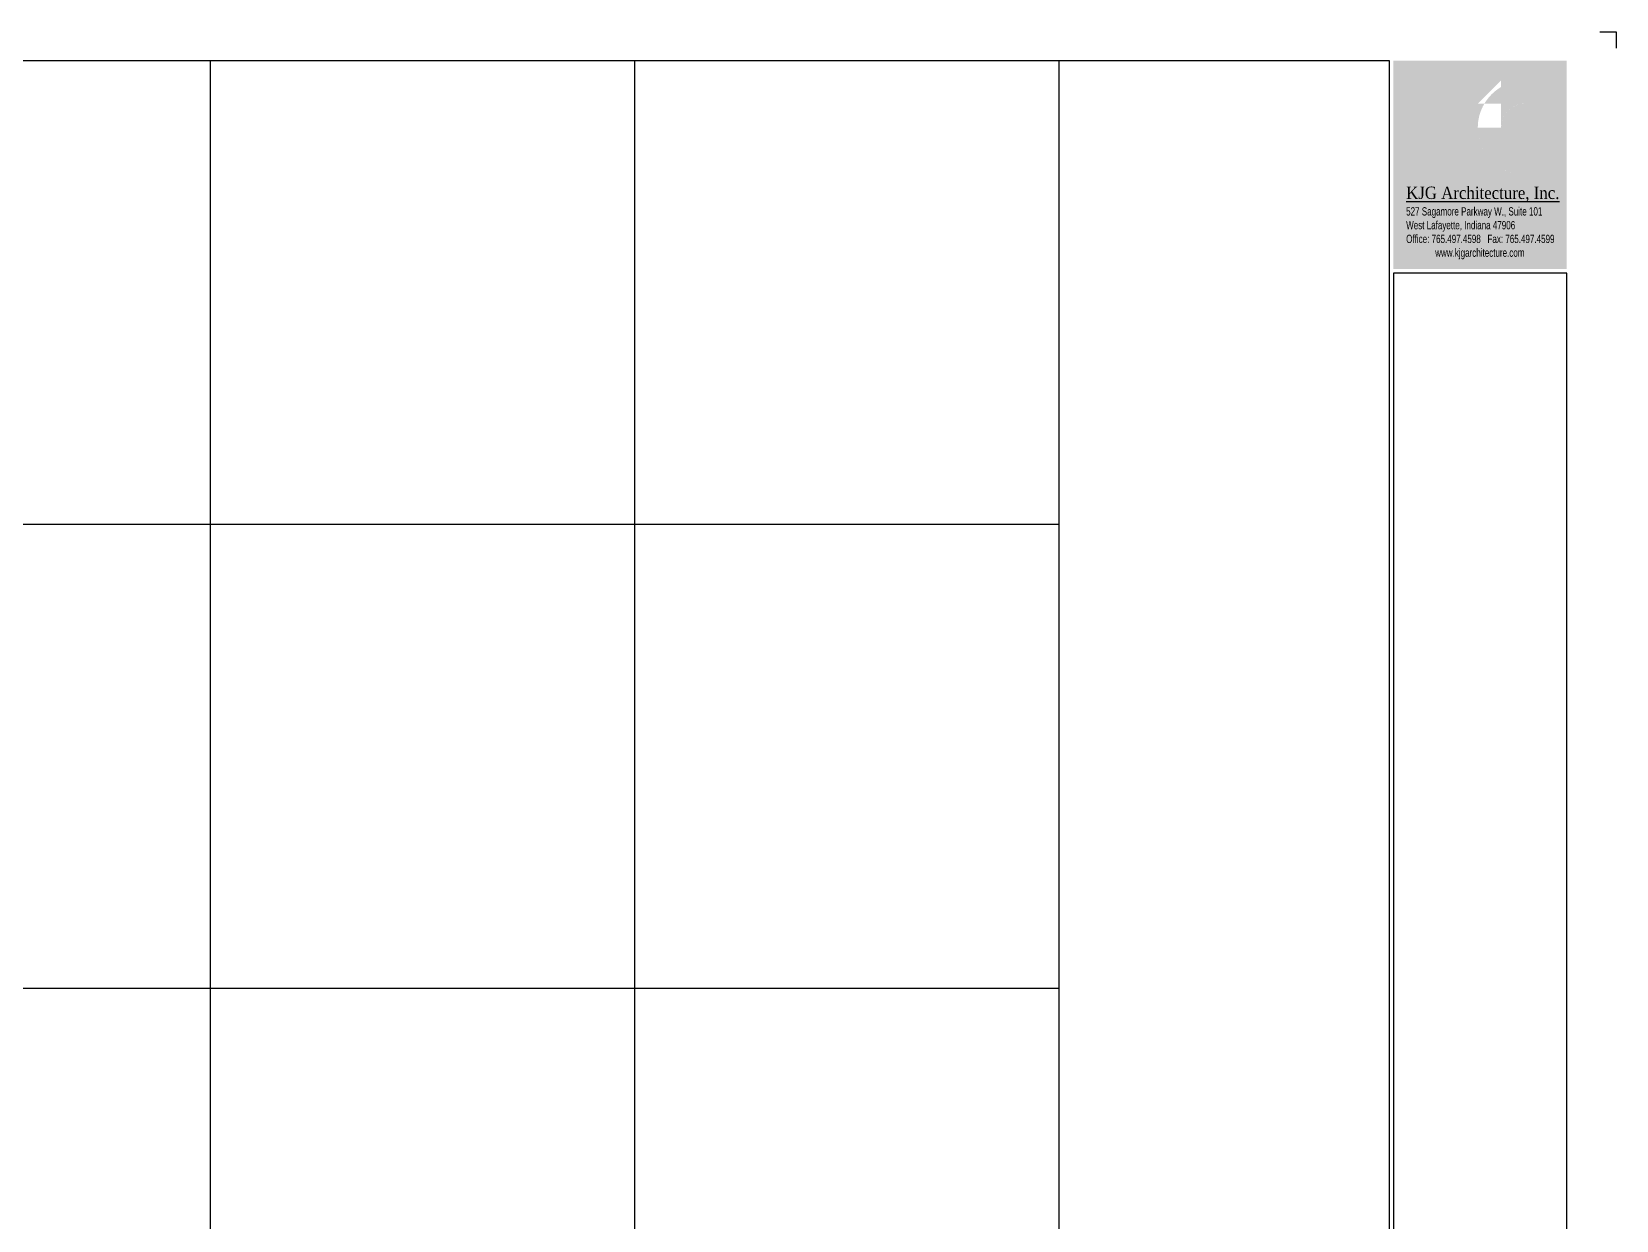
# Paper-space layout '36x48' of a CAD drawing. Header units: inches. Extents: x 0 to 48, y 0 to 36.
# Drawn here: x 24 to 48, y 18 to 36 of the extents above; entities that cross this region are included whole.
import ezdxf
from ezdxf.enums import TextEntityAlignment as Align

# ---------------------------------------------------------------- set-up
doc = ezdxf.new("R2010")
doc.units = ezdxf.units.IN
doc.header["$LTSCALE"] = 0.5
doc.header["$MEASUREMENT"] = 0
doc.layers.get('Defpoints').update_dxf_attribs({"color": 27})
doc.layers.add('G-Anno-Nplt', color=140, linetype='Continuous', plot=False)
doc.layers.add('G-Anno-Ttlb', color=7, linetype='Continuous')
doc.styles.add('Arial', font='arial.ttf', dxfattribs={"width": 0.85})
doc.styles.add('Arial Bold', font='arialbd.ttf', dxfattribs={"width": 0.85})
doc.styles.add('TimesNewRoman', font='timesbd.ttf', dxfattribs={"height": 0.625})

# ---------------------------------------------------------------- blocks, each defined once
blk = doc.blocks.new('BORDER36x48')
at = {"layer": 'G-Anno-Ttlb'}
h = blk.add_hatch(color=7, dxfattribs=at)
h.dxf.hatch_style = 1
edge = h.paths.add_edge_path()
edge.add_line((46.254, 34.546), (45.902, 34.546))
edge.add_arc((46.617, 34.546), 0.715, 149.4179, 180, ccw=False)
edge.add_line((46.002, 34.91), (46.254, 34.91))
edge.add_line((46.254, 34.91), (46.254, 34.546))
h.paths.add_polyline_path([(45.902, 35.261), (46.254, 35.261), (46.254, 34.91), (45.902, 34.91)])
h.paths.add_polyline_path([(44.924, 34.91), (44.924, 35.261), (45.275, 35.261), (45.275, 34.91)])
edge = h.paths.add_edge_path()
edge.add_line((46.605, 34.722), (46.956, 34.722))
edge.add_line((46.956, 34.722), (46.956, 33.831))
edge.add_line((46.956, 33.831), (46.617, 33.831))
edge.add_arc((46.617, 34.546), 0.715, 180, 270, ccw=False)
edge.add_line((45.902, 34.546), (46.254, 34.546))
edge.add_arc((46.617, 34.546), 0.364, 180, 331.1343)
edge.add_line((46.936, 34.371), (46.605, 34.371))
edge.add_line((46.605, 34.371), (46.605, 34.722))
edge = h.paths.add_edge_path()
edge.add_line((46.617, 35.261), (46.956, 35.261))
edge.add_line((46.956, 35.261), (46.956, 34.91))
edge.add_line((46.956, 34.91), (46.617, 34.91))
edge.add_arc((46.617, 34.546), 0.364, 90, 180)
edge.add_line((46.254, 34.546), (46.254, 35.162))
edge.add_arc((46.617, 34.546), 0.715, 90, 120.5821, ccw=False)
h.paths.add_polyline_path([(45.902, 35.261), (45.902, 34.91), (45.29, 34.298), (45.275, 34.313), (45.275, 34.78), (45.757, 35.261)])
h.paths.add_polyline_path([(44.625, 32.406), (47.25, 32.406), (47.25, 35.562), (44.625, 35.562)])
edge = h.paths.add_edge_path()
edge.add_line((46.254, 33.831), (45.757, 33.831))
edge.add_line((45.757, 33.831), (45.29, 34.298))
edge.add_line((45.29, 34.298), (45.538, 34.546))
edge.add_line((45.538, 34.546), (45.902, 34.182))
edge.add_line((45.902, 34.182), (45.902, 34.546))
edge.add_arc((46.617, 34.546), 0.715, 180, 239.4179)
edge.add_line((46.254, 33.931), (46.254, 33.831))
h = blk.add_hatch(color=130, dxfattribs=at)
h.paths.add_polyline_path([(45.275, 35.261), (44.924, 35.261), (44.924, 34.91), (45.275, 34.91)])
h.paths.add_polyline_path([(45.902, 34.91), (45.902, 35.261), (45.757, 35.261), (45.275, 34.78), (45.275, 34.313), (45.29, 34.298)])
h = blk.add_hatch(color=160, dxfattribs=at)
h.paths.add_polyline_path([(45.902, 34.546), (45.902, 34.182), (45.538, 34.546), (45.29, 34.298), (45.757, 33.831), (46.254, 33.831), (46.254, 33.931, -0.265229)])
h.paths.add_polyline_path([(46.254, 35.162, 0.126488), (46.002, 34.91), (46.254, 34.91)])
h.paths.add_polyline_path([(46.254, 35.261), (45.902, 35.261), (45.902, 34.91)])
h = blk.add_hatch(color=130, dxfattribs=at)
h.paths.add_polyline_path([(46.956, 35.261), (46.617, 35.261, 0.134237), (46.254, 35.162), (46.254, 34.546, -0.414214), (46.617, 34.91), (46.956, 34.91)])
h.paths.add_polyline_path([(46.956, 34.722), (46.605, 34.722), (46.605, 34.371), (46.936, 34.371, -0.77522), (46.254, 34.546), (45.902, 34.546, 0.414214), (46.617, 33.831), (46.956, 33.831)])
at = {"layer": 'G-Anno-Nplt'}
blk.add_lwpolyline([(47.75, 36), (48, 36), (48, 35.75)], dxfattribs=at)
at = {"layer": 'G-Anno-Ttlb'}
blk.add_lwpolyline([(44.562, 0.437), (1, 0.437), (1, 35.562), (44.562, 35.562), (44.562, 0.437)], dxfattribs=at)
blk.add_lwpolyline([(44.562, 0.437), (1, 0.437), (1, 35.562), (44.562, 35.562), (44.562, 0.437)], dxfattribs=at)
blk.add_lwpolyline([(44.625, 0.437), (47.25, 0.437), (47.25, 32.343), (44.625, 32.343)], close=True, dxfattribs=at)
at = {"style": 'Arial', "width": 0.85, "flags": 8}
for tag, p, height, rotation in [('PROJECTNAME1_001', (45.188, 13.357), 0.25, 90), ('PROJECTNAME2_001', (45.563, 13.357), 0.25, 90), ('PROJECTNAME3_001', (45.938, 13.357), 0.25, 90), ('PROJECTADDRESS1_001', (46.438, 13.44), 0.188, 90), ('PROJECTADDRESS2_001', (46.75, 13.44), 0.188, 90), ('PROJECTADDRESS3_001', (47.063, 13.44), 0.188, 90), ('MILESTONE_001', (45.829, 7.758), 0.188, 45)]:
    blk.add_attdef(tag, p, '', height=height, rotation=rotation, dxfattribs=at)
at = {"style": 'Arial Bold', "width": 0.85, "flags": 8}
for tag, p, height in [('DATE_001', (45.69, 6.218), 0.188), ('PROJECT#_001', (45.116, 3.75), 0.125), ('SHEETNAME_001', (45.69, 3.156), 0.188), ('SHT#_001', (45.031, 0.906), 0.688)]:
    blk.add_attdef(tag, p, '', height=height, dxfattribs=at)
at = {"color": 4, "width": 0.85}
for tag, height, style, p in [('REV#1', 0.0938, 'Arial', (44.781, 5.654)), ('REVDRW#1', 0.0938, 'Arial', (46.5, 5.654)), ('REVDATE#1', 0.0938, 'Arial', (46.969, 5.654)), ('REV#2', 0.0938, 'Arial', (44.781, 5.342)), ('REVDRW#2', 0.0938, 'Arial', (46.5, 5.342)), ('REVDATE#2', 0.0938, 'Arial', (46.969, 5.342)), ('REV#3', 0.0938, 'Arial', (44.781, 5.029)), ('REVDRW#3', 0.0938, 'Arial', (46.5, 5.029)), ('REVDATE#3', 0.0938, 'Arial', (46.969, 5.029)), ('REV#4', 0.0938, 'Arial', (44.781, 4.717)), ('REVDRW#4', 0.0938, 'Arial', (46.5, 4.717)), ('REVDATE#4', 0.0938, 'Arial', (46.969, 4.717)), ('REV#5', 0.0938, 'Arial', (44.781, 4.404)), ('REVDRW#5', 0.0938, 'Arial', (46.5, 4.404)), ('REVDATE#5', 0.0938, 'Arial', (46.969, 4.404)), ('AUTHOR', 0.125, 'Arial Bold', (46.57, 3.812))]:
    blk.add_attdef(tag, text='', height=height, dxfattribs=dict(at, style=style)).set_placement(p, align=Align.MIDDLE_CENTER)
at = {"color": 4, "style": 'Arial', "width": 0.85}
for tag, p in [('REVDESC#1-1', (44.989, 5.654)), ('REVDESC#1-2', (44.989, 5.531)), ('REVDESC#2-1', (44.989, 5.342)), ('REVDESC#2-2', (44.989, 5.219)), ('REVDESC#3-1', (44.989, 5.029)), ('REVDESC#3-2', (44.989, 4.906)), ('REVDESC#4-1', (44.989, 4.717)), ('REVDESC#4-2', (44.989, 4.594)), ('REVDESC#5-1', (44.989, 4.404)), ('REVDESC#5-2', (44.989, 4.281))]:
    blk.add_attdef(tag, text='', height=0.0938, dxfattribs=at).set_placement(p, align=Align.MIDDLE_LEFT)
at = {"layer": 'G-Anno-Ttlb', "color": 110, "insert": (44.817, 33.654), "char_height": 0.1875, "attachment_point": 1, "style": 'TimesNewRoman'}
blk.add_mtext_dynamic_manual_height_columns('{\\fTimes New Roman|b0|i0|c0|p18;\\W0.9;\\LKJG Architecture, Inc.}\\P{\\fArial Narrow|b0|i0|c0|p34;\\H0.66667x;\\W0.85;527 Sagamore Parkway W., Suite 101\\PWest Lafayette, Indiana 47906\\POffice: 765.497.4598   Fax: 765.497.4599\\P             www.kjgarchitecture.com}', width=2.81654, gutter_width=3.125, heights=[0], dxfattribs=at)

psp = doc.layouts.new('36x48')

# ---------------------------------------------------------------- linework, layer by layer
psp.add_line((39.562, 0.437), (39.562, 35.562))
at = {"layer": 'Defpoints'}
for p, q in [((26.708, 0.437), (26.708, 35.562)), ((33.135, 0.437), (33.135, 35.562)), ((39.562, 28.537), (1, 28.537)), ((39.562, 21.512), (1, 21.512))]:
    psp.add_line(p, q, dxfattribs=at)

# ---------------------------------------------------------------- block references
psp.add_blockref('BORDER36x48', (0, 0))

doc.saveas('drawing.dxf')
